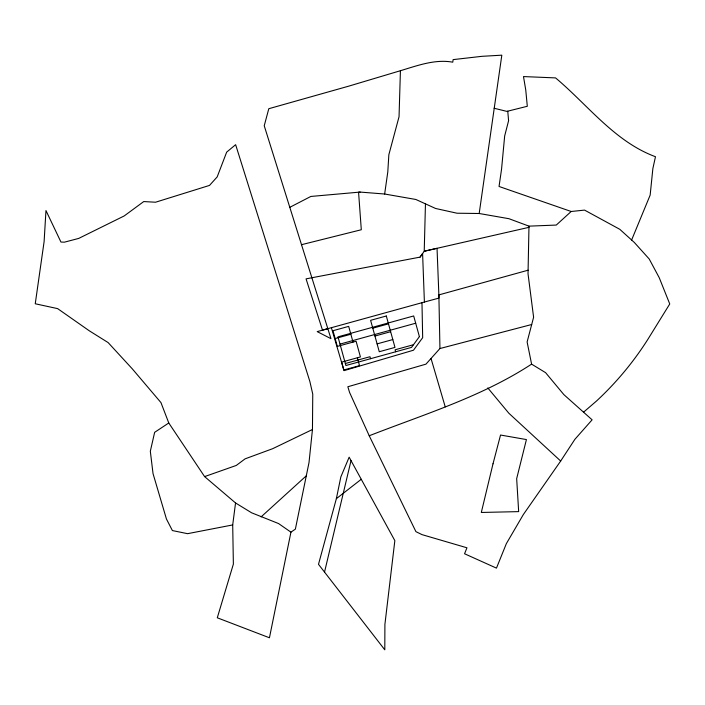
<?xml version="1.0" encoding="UTF-8"?>
<svg xmlns="http://www.w3.org/2000/svg" width="705" height="705" viewBox="0 0 705 705"><rect width="100%" height="100%" fill="white"/><g stroke="black" fill="none" stroke-linecap="round" stroke-linejoin="round"><path stroke-width="1.06" d="M290.936 532.16L295.369 529.138L309.01 462.559L312.456 429.512L312.756 394.13L309.874 381.537L235.637 144.684L226.666 152.139L217.184 176.911L209.508 185.415L155.558 202.22L143.732 201.568L124.203 215.941L78.696 238.422L64.437 242.167L60.956 242.062L45.966 210.548L44.115 241.577L35.25 303.767L57.625 308.623L89.235 330.76L108.121 342.577L132.311 368.874L160.96 402.599L168.777 422.982L204.6 476.598L235.549 502.956L251.614 512.799L278.554 523.551L290.936 532.16L269.442 637.778L217.29 617.791L233.373 564.097L232.703 524.934L235.549 502.956M425.459 203.851L424.225 251.236L420.092 257.113L306.058 278.863L322.502 330.151L327.834 328.68M384.648 194.016L415.844 199.471L435.602 208.477L457.034 213.218L479.188 213.5L501.819 55.175L481.973 56.321L453.139 59.617L452.76 62.181C435.064 58.938 417.21 65.68 400.422 70.711L399.039 116.748L388.852 154.712L387.794 171.95L384.648 194.016L360.132 192.077L310.852 196.448L289.79 207.323M336.364 498.673L340.841 476.906L349.151 457.184L394.844 540.629L384.904 624.401L384.798 649.825L318.501 564.326L336.364 498.673L361.251 479.294M324.529 572.108L351.028 460.629M631.618 240.008L650.151 195.135L652.865 168.574L655.474 156.721C614.734 141.652 587.97 105.107 555.566 77.903L523.489 76.572L525.754 89.984L527.305 106.279L506.86 111.39L494.108 108.244M531.693 324.512L439.946 348.526L425.943 364.15L347.847 386.754L349.565 392.421L369.226 435.76L415.915 531.64L422.022 534.637L466.957 547.794L464.551 553.76L496.461 568.124L506.349 543.652L523.357 514.527L560.678 461.035L574.857 439.356L592.112 419.827L563.85 394.606L545.591 372.663L531.596 364.132L527.12 341.96L533.606 317.25L528.027 273.787L528.979 226.146L508.939 218.7L479.188 213.5M420.092 257.113L422.595 253.553L424.401 302.031L317.188 331.614L330.971 338.673L264.234 125.763L268.799 108.711L348.887 86.107L400.422 70.711M583.546 412.187L596.412 401.101A311.698 311.698 0 0 0 648.045 339.061L669.75 303.97L659.254 277.752L649.217 258.999L634.306 242.441L619.783 229.301L584.56 210.108L571.182 211.491L556.28 225.062L528.979 226.146L528.953 227.336L424.225 251.236L437.038 248.31L438.871 294.901L439.946 348.526M261.114 516.88L306.296 475.813M168.777 422.982L154.642 432.324L150.324 451.235L153.029 473.601L166.442 519.012L172.39 530.565L187.583 533.676L232.703 524.934M531.596 364.132C481.788 396.712 424.278 414.276 369.226 435.76M312.456 429.512L272.632 448.706L245.093 458.849L236.263 465.45L204.6 476.598M528.098 270.2L438.871 294.901L438.933 298.1L424.401 302.031M335.148 338.567L350.852 334.232M372.778 328.177L388.481 323.851M339.995 344.102L415.694 323.216M374.945 336.029L390.64 331.702M377.105 343.881L392.808 339.554M345.353 363.516L369.984 356.721L370.539 358.704M413.482 344.719L395.108 349.786L395.655 351.777M301.502 244.697L361.304 229.742L358.572 192.218L360.132 192.077M571.182 211.491L499.043 186.472L501.546 169.218L504.674 135.95L508.587 120.714L507.759 111.187M560.678 461.035L508.887 413.271L487.789 387.935M431.028 358.475L445.234 406.856M331.394 327.702L344.014 370.636L413.491 350.209L422.674 337.677L421.978 302.701M353.02 342.084L348.684 326.38L332.98 330.715L337.316 346.419L356.095 341.229L360.431 356.933L341.652 362.114L343.82 369.966L359.515 365.639L357.356 357.787M493.007 463.811L481.312 512.464L518.668 511.618L516.668 478.66L526.423 439.567L500.541 435.029L493.007 463.811M419.396 336.637L411.517 347.398L345.899 365.507L337.995 336.849L413.685 315.955L419.396 336.637M386.314 315.999L370.61 320.326L379.272 351.733L394.976 347.398L386.314 315.999"/></g></svg>
